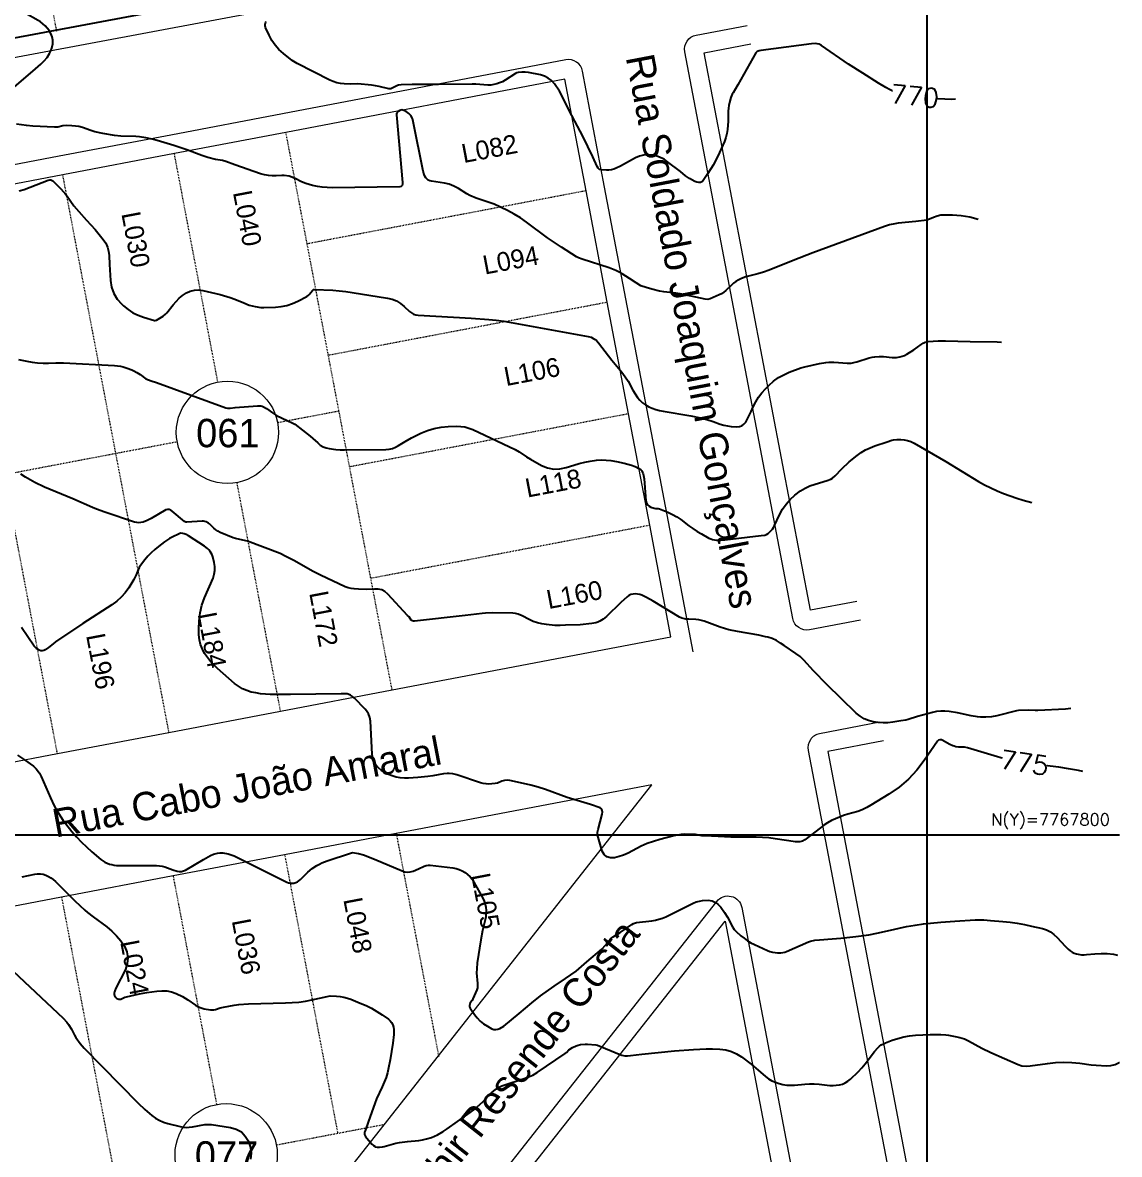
# Model space of a CAD drawing. Header units: centimetres. Extents: x 0 to 1099704, y -139216 to 99734.
# Drawn here: x 987108 to 998657, y 33587 to 45512 of the extents above; entities that cross this region are included whole.
import ezdxf
from ezdxf.enums import TextEntityAlignment as Align

# ---------------------------------------------------------------- set-up
doc = ezdxf.new("R2010")
doc.units = ezdxf.units.CM
doc.header["$LTSCALE"] = 4
doc.linetypes.add('Contínua', pattern=[0])
doc.linetypes.add('TRACEJADO', pattern=[2, 1, -1])
for name, color, linetype in [('CANEVA', 252, 'Continuous'), ('CURVAS-INTERMEDIARIAS', 39, 'Continuous'), ('CURVAS-MESTRA', 34, 'Continuous')]:
    doc.layers.add(name, color=color, linetype=linetype)
for name, color, linetype, lineweight in [('K-ALINHAMENTO', 10, 'Continuous', 9), ('P-MEIOFIO', 171, 'Continuous', 9), ('P-URB', 2, 'Continuous', 9), ('textos', 2, 'Continuous', 9)]:
    doc.layers.add(name, color=color, linetype=linetype, lineweight=lineweight)
doc.styles.add('EC_NOMES', font='GOTHIC.TTF')
doc.styles.add('L50', font='ROMANS.SHX', dxfattribs={"height": 1.25})
doc.styles.add('Padrão', font='simplex.shx')

msp = doc.modelspace()

# ---------------------------------------------------------------- linework, layer by layer
at = {"color": 1}
msp.add_lwpolyline([(986329.103, 51288.157), (991420.059, 52257.174), (992538.156, 46382.994), (985439.154, 45051.754)], dxfattribs=at)
at = {"layer": 'CANEVA'}
msp.add_line((964149.83, 36954.171), (998657.355, 36954.171), dxfattribs=at)
at = {"layer": 'CURVAS-INTERMEDIARIAS'}
for points, elevation in [([(987020.776, 44833.935), (987216.43, 45001.246), (987299.477, 45073.918), (987335.245, 45107.923), (987366.748, 45145.903), (987392.57, 45185.09), (987406.582, 45213.264), (987416.279, 45243.202), (987425.219, 45289.036), (987425.777, 45327.047), (987420.475, 45363.433), (987406.383, 45397.397), (987386.421, 45429.737), (987344.673, 45478.481), (987321.851, 45500.048), (987296.696, 45518.854), (987269.997, 45535.806), (987135.416, 45611.379), (987084.07, 45642.961)], 76838.41), ([(997168.788, 43438.337), (997083.498, 43460.76), (996991.78, 43475.55), (996901.398, 43482.018), (996819.915, 43484.28), (996778.576, 43482.137), (996738.094, 43473.457), (996698.608, 43460.103), (996657.548, 43440.978), (996629.065, 43432.058), (996513.708, 43417.428), (996328.349, 43398.153), (996291.385, 43392.991), (996236.97, 43379.736), (996183.672, 43362.325), (995430.416, 43087.481), (995221.557, 43006.626), (994968.02, 42904.693), (994909.091, 42883.864), (994849.324, 42865.567), (994725.267, 42832.888), (994697.082, 42824.078), (994669.805, 42813.304), (994643.894, 42799.571), (994618.879, 42783.865), (994594.043, 42765.119), (994572.337, 42747.09), (994512.112, 42687.792), (994490.635, 42670.142), (994467.095, 42655.372), (994442.18, 42642.496), (994348.589, 42601.506), (994323.345, 42594.908), (994297.303, 42596.453), (994030.691, 42655.233), (993988.036, 42662.398), (993858.946, 42675.623), (993816.261, 42681.782), (993732.257, 42701.694), (993673.288, 42719.215), (993619.71, 42739.795), (993569.99, 42768.447), (993497.486, 42816.274), (993421.655, 42863.494), (993388.607, 42882.519), (993354.404, 42899.352), (993319.223, 42914.101), (993283.266, 42926.838), (993001.246, 43018.127), (992961.083, 43034.192), (992941.938, 43044.198), (992781.942, 43145.812), (992635.262, 43245.085), (992414.543, 43410.99), (992350.282, 43454.591), (992283.42, 43494.077), (992214.813, 43530.822), (992074.63, 43599.299), (991882.475, 43663.44), (991817.167, 43690.468), (991786.212, 43707.421), (991696.318, 43764.526), (991649.577, 43789.9), (991625.37, 43800.593), (991600.664, 43809.672), (991549.209, 43821.333), (991412.744, 43840.896), (991395.293, 43845.779), (991379.427, 43853.174), (991365.953, 43864.336), (991354.064, 43878.01), (991344.606, 43894.294), (991336.493, 43911.137), (991325.65, 43947.045), (991221.624, 44471.539), (991211.927, 44502.982), (991195.982, 44531.764), (991174.056, 44555.922), (991146.729, 44573.751), (991112.077, 44589.896), (991101.035, 44591.391), (991089.694, 44589.567), (991078.89, 44585.521), (991063.084, 44576.532), (991054.762, 44569.346), (991048.544, 44561.084), (991045.474, 44551.208), (991044.497, 44540.265), (991108.579, 43826.376), (991107.862, 43811.277), (991103.068, 43796.946), (991093.819, 43786.711), (991080.604, 43782.794), (990366.446, 43772.34), (990314.622, 43773.655), (990263.128, 43777.691), (990212.121, 43785.814), (990161.434, 43796.657), (990088.801, 43816.559), (990062.172, 43826.376), (990036.499, 43838.494), (989983.559, 43867.595), (989960.896, 43878.07), (989913.189, 43893.178), (989863.677, 43900.822), (989838.692, 43901.649), (989779.195, 43898.51), (989737.158, 43898.071), (989695.55, 43900.992), (989654.619, 43908.944), (989614.127, 43920.266), (989342.91, 44014.316), (989248.502, 44049.187), (989212.694, 44058.396), (989139.423, 44071.092), (989059.097, 44092.061), (988994.626, 44112.681), (988836.823, 44170.384), (988700.527, 44215.65), (988524.247, 44268.271), (988471.557, 44282.871), (988404.944, 44298.259), (988337.244, 44307.866), (988301.047, 44310.886), (988140.364, 44315.859), (988076.552, 44323.374), (987952.235, 44343.445), (987866.676, 44362.162), (987824.938, 44375.247), (987737.227, 44406.71), (987700.661, 44416.507), (987663.288, 44422.516), (987625.368, 44425.994), (987566.897, 44427.439), (987531.477, 44422.984), (987478.976, 44411.424), (987443.198, 44410.218), (987215.603, 44422.097), (987146.877, 44427.439), (987042.392, 44441.89)], 76838.41), ([(987072.021, 43738.016), (987124.004, 43753.095), (987377.511, 43851.161), (987395.201, 43854.44), (987403.772, 43854.231), (987411.864, 43852.626), (987419.219, 43848.909), (987426.096, 43843.786), (987496.207, 43774.512), (987551.379, 43714.217), (987576.434, 43681.977), (987648.349, 43582.466), (987701.429, 43520.148), (987781.964, 43431.809), (987870.114, 43330.424), (987956.759, 43225.74), (987982.332, 43187.231), (988002.294, 43146.63), (988013.815, 43102.879), (988019.725, 43057.025), (988023.054, 42961.919), (988032.123, 42794.897), (988044.889, 42723.999), (988067.492, 42657.814), (988104.845, 42598.685), (988152.045, 42544.27), (988171.867, 42526.282), (988219.585, 42488.52), (988269.953, 42455.463), (988324.288, 42429.451), (988381.284, 42408.124), (988495.426, 42374.01), (988503.488, 42373.502), (988517.49, 42376.731), (988586.366, 42418.628), (988613.215, 42438.471), (988628.144, 42454.905), (988692.664, 42538.988), (988723.409, 42574.727), (988756.477, 42607.874), (988793.022, 42637.144), (988831.89, 42663.823), (988873.459, 42682.609), (988916.093, 42694.499), (988960.333, 42696.024), (989005.629, 42690.652), (989187.649, 42646.273), (989292.323, 42615.877), (989343.439, 42597.101), (989437.02, 42557.645), (989495.042, 42535.66), (989554.988, 42519.654), (989616.23, 42510.575), (989647.115, 42509.13), (989769.687, 42513.057), (989830.949, 42519.694), (989890.825, 42531.534), (989948.608, 42551.157), (990005.006, 42575.982), (990100.013, 42626.849), (990113.158, 42636.626), (990124.858, 42648.087), (990159.53, 42690.692), (990171.549, 42698.615), (990180.937, 42700.02), (990375.136, 42692.575), (990442.935, 42687.363), (990510.485, 42679.53), (990577.866, 42669.943), (990950.617, 42609.488), (990999.381, 42596.901), (991045.474, 42578.962), (991087.571, 42552.981), (991126.997, 42521.657), (991183.305, 42467.781), (991202.808, 42452.264), (991224.794, 42440.534), (991248.543, 42432.86), (991273.259, 42429.382), (991831.598, 42399.443), (992016.917, 42385.391), (992095.918, 42377), (992174.391, 42364.652), (993062.607, 42205.823), (993094.399, 42196.744), (993123.719, 42181.456), (993137.163, 42171.599), (993149.87, 42160.935), (993172.264, 42136.379), (993312.626, 41954.648), (993418.495, 41827.142), (993452.799, 41780.889), (993483.883, 41732.524), (993533.225, 41637.697), (993582.816, 41563.32), (993607.861, 41533.252), (993635.497, 41506.294), (993667.019, 41484.03), (993701.143, 41464.875), (993737.798, 41449.717), (993775.071, 41436.552), (993813.261, 41426.376), (993852.069, 41418.204), (994144.902, 41368.015), (994246.297, 41347.086), (994313.07, 41329.845), (994378.756, 41308.846), (994453.98, 41282.426), (994492.11, 41270.935), (994530.689, 41261.777), (994569.935, 41256.126), (994627.27, 41252.129), (994655.893, 41255.797), (994681.795, 41264.597), (994703.6, 41281.121), (994722.675, 41302.777), (994753.54, 41356.933), (994780.18, 41413.281), (994801.646, 41463.58), (994827.469, 41515.533), (994856.958, 41565.014), (994891.939, 41610.778), (994930.588, 41654.051), (994967.95, 41691.314), (995016.146, 41733.62), (995067.252, 41771.421), (995122.723, 41802.466), (995181.095, 41829.005), (995302.591, 41874.411), (995346.282, 41885.623), (995500.109, 41920.195), (995565.456, 41930.889), (995598.454, 41933.181), (995651.115, 41933.699), (995698.045, 41931.606), (995791.327, 41921.989), (995832.866, 41925.248), (995873.976, 41932.583), (995894.177, 41937.795), (996023.138, 41978.536), (996052.767, 41985.413), (996082.845, 41989.948), (996128.3, 41993.794), (996174.293, 41993.824), (996265.632, 41983.679), (996311.536, 41984.885), (996345.999, 41989.838), (996371.761, 41996.256), (996396.467, 42005.963), (996420.475, 42017.872), (996492.281, 42063.696), (996569.797, 42120.513), (996589.59, 42133.25), (996610.877, 42143.285), (996644.861, 42152.205), (996748.937, 42159.052), (996826.334, 42160.337), (997085.83, 42152.943), (997371.408, 42149.803), (997416.929, 42146.575)], 76938.071), ([(987064.318, 41963.298), (987151.122, 41944.203), (987208.317, 41934.008), (987265.762, 41926.902), (987323.585, 41924.411), (987381.677, 41924.999), (987457.12, 41928.128), (987539.33, 41927.779), (988074.688, 41900.691), (988137.036, 41893.177), (988167.532, 41885.942), (988210.137, 41872.717), (988256.599, 41854.329), (988279.082, 41843.476), (988311.123, 41826.175), (988343.901, 41805.775), (988405.94, 41760.14), (988432.729, 41747.194), (988460.953, 41737.108), (988518.208, 41721.591), (989247.067, 41452.707), (989265.912, 41449.099), (989294.924, 41448.899), (989344.535, 41455.965), (989582.315, 41474.931), (989614.845, 41473.306), (989630.511, 41469.19), (989645.879, 41463.41), (989675.119, 41447.594), (989738.005, 41401.441), (989781.976, 41373.925), (989893.875, 41319.022), (989952.047, 41293.09), (989973.942, 41280.463), (990135.562, 41154.611), (990162.849, 41131.6), (990215.3, 41083.135), (990242.428, 41061.359), (990271.479, 41043.53), (990303.42, 41031.6), (990337.275, 41023.607), (990405.533, 41015.455), (990452.024, 41011.608), (990498.636, 41009.814), (990931.422, 41014.299), (990967.121, 41017.418), (991001.952, 41025.81), (991035.368, 41038.955), (991066.851, 41056.236), (991134.9, 41098.662), (991202.529, 41136.423), (991302.449, 41185.775), (991371.165, 41213.919), (991441.376, 41236.004), (991513.83, 41248.99), (991587.768, 41255.916), (991679.097, 41258.587), (991722.589, 41256.823), (991765.294, 41251.143), (991806.792, 41239.612), (991847.494, 41224.175), (992295.638, 41012.615), (992337.206, 40990.171), (992414.583, 40935.746), (992454.995, 40911.061), (992572.565, 40845.095), (992635.949, 40819.871), (992700.27, 40805.938), (992766.017, 40808.968), (992832.71, 40823.299), (992912.189, 40850.178), (992969.045, 40866.821), (993026.669, 40880.544), (993084.811, 40892.324), (993151.694, 40901.593), (993201.972, 40904.652), (993252.311, 40902.809), (993302.7, 40897.696), (993362.994, 40887.84), (993442.723, 40870.847), (993519.292, 40850.427), (993559.575, 40835.886), (993603.137, 40811.489), (993616.561, 40800.417), (993627.942, 40787.88), (993636.264, 40773.13), (993642.563, 40756.915), (993652.728, 40703.936), (993672.341, 40471.846), (993678.5, 40449.98), (993688.666, 40431.384), (993704.85, 40417.69), (993725.042, 40407.276), (993759.694, 40397.15), (993773.726, 40394.11), (993802.239, 40391.719), (993815.922, 40387.662), (993903.604, 40352.243), (993951.291, 40330.258), (993997.265, 40305.422), (994040.657, 40276.301), (994123.565, 40211.472), (994165.981, 40180.318), (994210.16, 40151.706), (994255.506, 40124.797), (994333.899, 40081.355), (994353.522, 40072.316), (994373.683, 40065.3), (994394.662, 40061.323), (994416.169, 40059.38), (994438.094, 40059.45), (994503.661, 40063.635), (994886.508, 40107.117), (994924.419, 40112.27), (994942.078, 40117.821), (994957.366, 40128.265), (994989.676, 40159.848), (995003.131, 40176.172), (995014.621, 40193.932), (995024.787, 40212.658), (995077.976, 40325.773), (995110.146, 40383.656), (995146.941, 40437.931), (995190.672, 40486.775), (995239.047, 40532.001), (995300.369, 40577.576), (995348.385, 40606.557), (995399.551, 40629.509), (995452.83, 40648.455), (995581.342, 40687.083), (995618.167, 40701.673), (995635.179, 40711.161), (995665.286, 40736.146), (995734.57, 40808.629), (995811.907, 40883.405), (995894.875, 40951.872), (995939.004, 40982.218), (995984.739, 41009.565), (996032.875, 41032.407), (996082.626, 41052.24), (996210.989, 41096.21), (996262.025, 41111.986), (996279.306, 41115.554), (996314.566, 41118.395), (996354.41, 41118.524), (996391.404, 41115.704), (996427.412, 41109.166), (996461.964, 41097.077), (996495.52, 41081.271), (996829.752, 40887.511), (997174.897, 40676.18), (997238.73, 40640.87), (997304.127, 40608.57), (997370.571, 40578.254), (997438.29, 40550.867), (997506.667, 40525.354), (997576.031, 40502.651), (997646.053, 40481.822), (997736.222, 40456.994)], 77037.731), ([(998146.877, 38283.96), (998088.706, 38279.619), (997797.996, 38264.77), (997769.652, 38264.251), (997698.823, 38267.431), (997596.811, 38265.826), (997574.686, 38261.391), (997367.711, 38208.601), (997309.977, 38198.097), (997251.576, 38193.921), (997193.942, 38194.658), (997161.921, 38197.05), (997098.537, 38207.774), (996951.627, 38239.615), (996863.577, 38254.245), (996819.567, 38257.873), (996775.766, 38257.913), (996732.294, 38252.561), (996689.041, 38243.612), (996532.534, 38200.767), (996432.704, 38170.182), (996407.549, 38163.494), (996356.403, 38153.568), (996272.549, 38140.961), (996220.825, 38135.799), (996169.141, 38134.055), (996117.547, 38137.433), (996066.012, 38144.24), (996016.66, 38157.883), (995969.989, 38176.749), (995927.314, 38203.478), (995887.31, 38235.429), (995726.657, 38388.957), (995579.708, 38533.734), (995437.263, 38682.946), (995334.612, 38793.809), (995294.977, 38831.939), (995251.206, 38865.225), (995128.723, 38948.462), (995087.902, 38975.101), (995045.935, 38999.947), (995002.283, 39020.945), (994956.29, 39036.144), (994932.641, 39041.984), (994861.074, 39056.654), (994637.166, 39094.993), (994544.861, 39114.846), (994454.558, 39142.432), (994285.803, 39204.421), (994257.08, 39213.599), (994227.95, 39220.516), (994198.221, 39224.034), (994121.96, 39224.961), (994092.72, 39227.103), (994078.17, 39229.087), (994050.095, 39236.472), (994023.914, 39249.029), (993748.133, 39415.113), (993678.6, 39454.609), (993650.675, 39469.299), (993628.72, 39478.797), (993606.236, 39486.261), (993582.965, 39490.676), (993559.166, 39493.058), (993535.906, 39491.144), (993513.791, 39486.012), (993493.38, 39476.066), (993474.106, 39462.911), (993406.267, 39402.616), (993256.238, 39255.507), (993223.061, 39227.462), (993185.847, 39205.019), (993165.895, 39196.328), (993145.515, 39189.083), (993103.029, 39180.392), (992978.902, 39168.054), (992823.68, 39163.181), (992768.568, 39160.082), (992713.495, 39161.387), (992623.402, 39168.991), (992575.784, 39175.958), (992529.263, 39186.631), (992484.365, 39202.856), (992440.565, 39222.788), (992367.583, 39261.257), (992327.23, 39279.336), (992299.286, 39287.587), (992270.304, 39290.557), (992054.858, 39292.64), (991983.192, 39290.498), (991947.513, 39287.159), (991769.38, 39264.297), (991235.906, 39205.477), (991224.285, 39205.457), (991212.964, 39208.028), (991203.028, 39213.5), (991198.991, 39217.426), (991176.877, 39249.328), (991162.406, 39266.469), (990954.344, 39491.374), (990923.26, 39516.319), (990889.674, 39534.427), (990852.332, 39542.251), (990812.487, 39543.227), (990728.204, 39537.487), (990643.802, 39541.084), (990597.858, 39545.609), (990566.116, 39550.502), (990535.022, 39557.648), (990504.894, 39568.152), (990245.388, 39688.283), (990162.141, 39733.011), (989970.304, 39840.027), (989880.121, 39887.804), (989818.591, 39917.254), (989477.642, 40046.464), (989426.745, 40059.789), (989349.249, 40075.176), (989324.254, 40083.299), (989188.646, 40140.773), (989164.906, 40152.931), (989142.513, 40166.934), (989122.112, 40183.727), (989075.85, 40231.085), (989065.016, 40239.586), (989040.281, 40252.054), (989013.193, 40258.562), (988999.34, 40259.459), (988838.079, 40246.692), (988825.312, 40248.098), (988814.041, 40254.237), (988682.17, 40363.794), (988666.972, 40374.208), (988650.129, 40381.673), (988632.848, 40383.616), (988616.314, 40378.254), (988461.282, 40288.251), (988419.713, 40266.764), (988376.231, 40249.453), (988354.007, 40244.241), (988331.763, 40241.948), (988309.498, 40244.041), (988287.224, 40249.054), (987972.466, 40353.718), (987886.847, 40384.722), (987844.751, 40402.023), (987636.071, 40493.492), (987336.85, 40618.746), (987234.717, 40666.304), (987136.92, 40722.243), (987087.927, 40754.374)], 77137.392), ([(987055.149, 37793.335), (987129.296, 37743.793), (987221.413, 37676.433), (987249.836, 37649.763), (987274.931, 37619.476), (987285.724, 37603.6), (987303.723, 37569.616), (987400.593, 37342.39), (987439.201, 37260.08), (987460.997, 37220.216), (987484.039, 37180.989), (987534.517, 37105.317), (987561.774, 37068.921), (987627.122, 36988.365), (987676.075, 36932.176), (987726.892, 36877.811), (987780.479, 36826.177), (987835.921, 36776.367), (987931.236, 36695.153), (987951.976, 36679.626), (987973.742, 36665.973), (987997.042, 36655.159), (988021.359, 36646.22), (988046.643, 36639.901), (988072.147, 36635.098), (988097.969, 36632.556), (988518.666, 36630.115), (988548.226, 36628.251), (988577.347, 36624.175), (988605.81, 36616.79), (988689.624, 36585.776), (988735.319, 36571.235), (988757.982, 36567.697), (988780.176, 36567.787), (988801.673, 36573.308), (988822.701, 36582.457), (989013.103, 36695.472), (989087.928, 36737.649), (989119.571, 36750.126), (989160.661, 36760.371), (989187.569, 36764.128), (989214.627, 36763.869), (989272.729, 36753.983), (989294.445, 36748.123), (989315.534, 36740.29), (989336.193, 36731.151), (989888.563, 36455.639), (989906.96, 36448.732), (989925.676, 36444.407), (989944.891, 36443.958), (989964.414, 36446.091), (989983.36, 36451.931), (990001.249, 36459.735), (990017.534, 36470.478), (990032.752, 36483.185), (990111.205, 36561.159), (990156.192, 36600.007), (990206.151, 36632.198), (990232.711, 36645.881), (990259.699, 36658.588), (990315.39, 36680.085), (990559.967, 36762.195), (990581.254, 36766.62), (990602.931, 36765.573), (990645.087, 36757.351), (990696.602, 36742.004), (990814.859, 36696.14), (991102.998, 36573.886), (991132.099, 36565.335), (991161.31, 36561.259), (991190.68, 36563.9), (991220.159, 36571.016), (991278.331, 36594.805), (991336.703, 36625.61), (991356.784, 36632.237), (991377.783, 36634.689), (991399.409, 36634.37), (991638.037, 36606.206), (991672.27, 36599.618), (991705.348, 36589.941), (991736.691, 36575.61), (991766.888, 36558.18), (991794.305, 36536.603), (991819.34, 36512.844), (991840.806, 36485.826), (991859.891, 36456.615), (991955.376, 36285.199), (991969.448, 36254.852), (991980.391, 36223.648), (991986.65, 36191.189), (991989.789, 36157.882), (991986.201, 36090.552), (991980.521, 36057.384), (991952.028, 35946.053), (991931.518, 35848.964), (991895.61, 35606.938), (991889.899, 35542.238), (991889.252, 35498.985), (991898.111, 35388.751), (991899.118, 35365.779), (991897.284, 35343.236), (991890.707, 35321.599), (991850.304, 35226.573), (991840.777, 35209.092), (991822.19, 35182.483), (991816.988, 35171.441), (991814.227, 35156.571), (991815.393, 35141.881), (991821.343, 35128.397), (991865.512, 35061.425), (991894.294, 35024.212), (991926.196, 34990.417), (991962.771, 34961.744), (992002.466, 34936.49), (992049.506, 34911.316), (992070.664, 34904.091), (992091.722, 34901.31), (992112.601, 34905.167), (992133.36, 34913.469), (992173.713, 34939.719), (992336.24, 35072.198), (992470.353, 35184.387), (992561.842, 35256.531), (992704.994, 35361.045), (992823.541, 35439.628), (992938.3, 35519.127), (993047.797, 35615.359), (993206.876, 35750.629), (993247.497, 35792.805), (993298.912, 35857.166), (993311.35, 35869.384), (993325.422, 35879.769), (993400.517, 35926.191), (993521.814, 36011.032), (993540.51, 36020.201), (993570.797, 36028.862), (993734.38, 36049.352), (993772.012, 36055.72), (993808.966, 36064.43), (993844.904, 36076.679), (993880.164, 36091.269), (994170.276, 36233.674), (994202.088, 36246.8), (994234.627, 36256.875), (994268.232, 36262.357), (994326.076, 36264.788), (994348.529, 36262.656), (994370.136, 36257.902), (994390.476, 36249.181), (994409.97, 36237.84), (994427.899, 36223.499), (994444.712, 36208.052), (994459.83, 36190.94), (994498.269, 36136.306), (994529.473, 36085.03), (994584.805, 35983.616), (994601.966, 35957.584), (994623.015, 35934.812), (994672.496, 35891.011), (994706.102, 35863.833), (994741.093, 35838.789), (994778.166, 35816.943), (994816.626, 35797.23), (994952.264, 35735.191), (994977.976, 35725.235), (995004.187, 35717.392), (995031.145, 35712.708), (995058.602, 35710.137), (995092.785, 35710.426), (995113.345, 35713.017), (995133.357, 35718.379), (995153.01, 35725.594), (995382.479, 35827.926), (995404.753, 35835.221), (995450.836, 35844.25), (995497.956, 35848.994), (995634.252, 35857.266), (995724.923, 35864.97), (995881.779, 35883.506), (996018.394, 35901.655), (996102.727, 35917.002), (996213.998, 35943.731), (996417.286, 35987.283), (996506.114, 36003.867), (996595.669, 36015.856), (996775.706, 36033.336), (996923.144, 36044.508), (997138.71, 36057.215), (997185.142, 36058.66), (997231.584, 36057.614), (997301.177, 36053.019), (997430.836, 36041.11), (997506.996, 36032.479), (997582.838, 36021.835), (997658.182, 36008.172), (997733.206, 35992.495), (997846.471, 35966.444), (997890.461, 35951.774), (997931.511, 35932.191), (997968.136, 35905.222), (998001.822, 35873.341), (998043.729, 35825.893), (998087.58, 35779.67), (998117.877, 35749.742), (998137.968, 35733.148), (998159.365, 35718.897), (998182.736, 35708.173), (998207.412, 35699.792), (998259.196, 35691.341), (998285.356, 35690.713), (998311.657, 35691.889), (998397.814, 35700.24), (998464.148, 35704.207), (998530.582, 35703.29), (998596.477, 35696.224), (998637.64, 35687.026)], 77336.713), ([(987104.481, 36509.864), (987236.372, 36540.051), (987266.021, 36543.868), (987295.331, 36543.968), (987324.113, 36538.477), (987352.556, 36529.258), (987379.754, 36515.585), (987405.685, 36500.057), (987429.754, 36481.76), (987452.566, 36461.598), (987656.631, 36260.224), (987764.006, 36159.198), (987791.901, 36135.17), (987849.833, 36089.704), (987994.023, 35983.057), (988047.311, 35938.679), (988096.723, 35890.722), (988140.324, 35837.423), (988180.029, 35780.567), (988204.855, 35720.452), (988216.934, 35659.818), (988209.898, 35598.397), (988190.125, 35536.438), (988088.87, 35336.778), (988078.884, 35312.032), (988075.645, 35299.126), (988073.283, 35285.951), (988073.562, 35273.284), (988076.023, 35261.414), (988081.764, 35250.721), (988089.677, 35240.834), (988100.091, 35231.157), (988109.499, 35225.138), (988119.346, 35221.48), (988129.85, 35221.361), (988140.783, 35223.603), (988182.84, 35242.11), (988203.151, 35248.727), (988338.859, 35279.343), (988416.564, 35294.432), (988522.294, 35307.627), (988573.898, 35310.577), (988599.72, 35310.188), (988625.553, 35308.883), (988675.951, 35300.132), (988723.808, 35282.084), (988790.591, 35249.415), (988848.892, 35216.547), (988930.046, 35158.126), (988958.529, 35142.15), (988989.105, 35130.679), (989021.076, 35122.228), (989087.251, 35110.079), (989104.622, 35108.535), (989121.743, 35109.083), (989138.476, 35112.75), (989188.137, 35131.277), (989222.65, 35139.818), (989336.014, 35159.312), (989385.774, 35165.63), (989485.933, 35172.098), (989877.62, 35182.224), (989947.422, 35186.071), (990016.886, 35192.618), (990085.841, 35203.222), (990154.467, 35216.507), (990313.406, 35252.375), (990347.022, 35256.611), (990413.645, 35254.169), (990452.254, 35250.511), (990490.304, 35244.312), (990527.537, 35234.287), (990564.222, 35221.719), (990663.634, 35181.905), (990723.879, 35155.355), (990782.689, 35126.155), (990839.366, 35093.008), (990894.618, 35057.209), (990959.248, 35012.123), (990978.273, 34995.071), (990993.969, 34975.906), (991004.703, 34953.572), (991012.118, 34929.126), (991015.426, 34902.855), (991017.091, 34876.554), (991016.283, 34850.224), (991004.713, 34759.383), (990976.688, 34584.05), (990960.792, 34498.103), (990948.953, 34446.628), (990934.542, 34395.981), (990916.304, 34346.589), (990895.495, 34298.044), (990835.798, 34171.555), (990816.334, 34124.844), (990751.445, 33938.568), (990713.743, 33836.615), (990709.309, 33820.619), (990707.714, 33804.086), (990708.501, 33796.003), (990710.345, 33788.279), (990718.218, 33774.317), (990783.815, 33694.519), (990801.116, 33679.221), (990819.324, 33668.537), (990820.071, 33668.099), (990841.508, 33663.255), (990864.59, 33662.587), (990899.242, 33668.497), (990913.434, 33670.919), (991036.634, 33703.777), (991078.053, 33712.747), (991162.167, 33723.719), (991279.178, 33734.303), (991320.139, 33740.941), (991360.522, 33750.468), (991413.541, 33766.165), (991477.732, 33792.256), (991537.539, 33827.227), (991579.994, 33856.368), (991796.966, 34009.247), (991861.038, 34057.662), (991891.653, 34083.624), (991957.639, 34144.198), (991979.524, 34166.143), (992020.385, 34212.705), (992042.908, 34233.932), (992070.285, 34257.512), (992096.745, 34277.624), (992124.511, 34295.403), (992154.219, 34309.694), (992185.224, 34321.654), (992377.818, 34383.354), (992429.393, 34401.721), (992479.273, 34423.567), (992526.243, 34451.133), (992821.019, 34648.461), (992835.779, 34660.012), (992861.581, 34687.179), (992897.668, 34712.463), (992936.417, 34732.216), (992957.116, 34738.614), (992983.277, 34744.006), (993031.911, 34748.321), (993056.298, 34748.072), (993142.953, 34740.617), (993161.809, 34737.139), (993390.889, 34642.581), (993419.512, 34633.392), (993448.533, 34627.313), (993478.152, 34625.888), (993508.16, 34627.572), (993629.716, 34642.332), (993973.237, 34678.25), (994173.206, 34693.567), (994306.741, 34698.072), (994373.534, 34697.673), (994451.748, 34695.501), (994512.83, 34687.418), (994571.49, 34672.489), (994626.533, 34647.295), (994679.154, 34615.244), (994779.542, 34538.944), (994877.807, 34451.88), (994930.737, 34408.368), (994963.914, 34384.49), (994998.596, 34363.471), (995035.55, 34346.758), (995073.999, 34332.905), (995113.864, 34323.627), (995154.017, 34317.398), (995194.619, 34315.734), (995235.519, 34317.109), (995345.953, 34327.125), (995395.535, 34329.826), (995445.056, 34330.175), (995494.468, 34326.975), (995608.729, 34313.471), (995642.285, 34312.445), (995675.771, 34314.797), (995709.217, 34319.411), (995741.268, 34328.421), (995771.634, 34340.739), (995799.45, 34358.05), (995825.581, 34378.679), (995908.349, 34458.697), (995945.423, 34498.671), (995980.085, 34540.758), (996078.32, 34672.101), (996112.225, 34709.563), (996130.851, 34726.256), (996150.664, 34741.136), (996172.25, 34753.284), (996195.023, 34763.619), (996266.22, 34790.418), (996326.127, 34809.862), (996386.82, 34825.528), (996448.699, 34835.534), (996511.366, 34841.773), (996664.594, 34849.915), (996720.374, 34851.709), (996776.174, 34851.171), (996831.735, 34847.244), (996859.321, 34843.497), (996930.06, 34830.501), (996978.167, 34818.562), (997025.057, 34803.423), (997070.124, 34783.501), (997208.881, 34707.37), (997302.732, 34661.995), (997590.791, 34532.865), (997631.931, 34519.869), (997674.965, 34516.63), (997718.845, 34519.58), (997899.54, 34545.302), (997984.86, 34554.262), (998070.189, 34558.278), (998155.558, 34554.91), (998240.948, 34546.618), (998360.361, 34530.732), (998411.995, 34525.709), (998521.473, 34520.686), (998568.941, 34524.762), (998614.466, 34534.768), (998657.061, 34553.674), (998657.355, 34553.854)], 77436.374), ([(986363.753, 36121.257), (987534.467, 35023.365), (987573.873, 34980.55), (987590.905, 34957.021), (987621.78, 34906.144), (987654.478, 34843.487), (987668.79, 34819.2), (987715.132, 34755.098), (987755.086, 34707.65), (988324.976, 34128.581), (988394.649, 34061.519), (988467.73, 33998.215), (988506.597, 33970.429), (988547.369, 33946.421), (988590.97, 33928.064), (988636.465, 33913.463), (988767.828, 33880.884), (988799.54, 33875.144), (988831.342, 33872.114), (988863.273, 33873.141), (988895.284, 33876.878), (989028.311, 33901.325), (989051.333, 33903.188), (989074.424, 33902.67), (989097.566, 33900.577), (989296.927, 33872.084), (989357.909, 33852.989), (989411.208, 33823.908), (989452.966, 33779.838), (989487.04, 33725.772), (989503.603, 33669.265), (989506.165, 33660.524), (989513.809, 33598.854), (989506.543, 33537.144)], 77536.035)]:
    msp.add_lwpolyline(points, dxfattribs=dict(at, elevation=elevation))
at = {"layer": 'CURVAS-MESTRA'}
for points, elevation in [([(996933.415, 44705.156), (996893.864, 44703.21), (996820.643, 44704.685), (996747.372, 44709.529), (996450.842, 44739.487), (996406.343, 44746.224), (996362.622, 44755.801), (996320.047, 44769.634), (996278.25, 44786.308), (996237.488, 44805.981), (996197.315, 44826.75), (996119.35, 44872.634), (995954.452, 44977.447), (995804.482, 45075.473), (995521.625, 45272.313), (995497.228, 45283.056), (995474.436, 45288.817), (995457.593, 45291.059), (995415.038, 45287.521), (994882.74, 45218.815), (994865.589, 45214.998), (994843.663, 45207.743), (994838.013, 45204.235), (994829.083, 45194.059), (994640.625, 44856.399), (994590.535, 44773.651), (994581.406, 44756.718), (994566.497, 44721.199), (994550.093, 44669.246), (994543.635, 44639.218), (994540.416, 44608.672), (994539.359, 44577.777), (994538.453, 44471.818), (994530.868, 44385.343), (994523.563, 44342.768), (994513.587, 44300.96), (994499.635, 44260.318), (994483.021, 44220.434), (994427.859, 44104.22), (994379.125, 44011.147), (994323.245, 43922.169), (994266, 43838.484), (994253.901, 43828.977), (994246.706, 43826.974), (994228.089, 43827.412), (994206.273, 43830.561), (994185.833, 43838.803), (994130.093, 43869.479), (994087.737, 43897.663), (994035.465, 43941.364), (993900.644, 44046.377), (993862.534, 44071.481), (993822.59, 44092.3), (993779.915, 44106.691), (993735.406, 44116.797), (993690.28, 44118.91), (993646.15, 44115.392), (993603.525, 44103.432), (993561.907, 44085.852), (993404.254, 44000.732), (993357.025, 43976.843), (993332.877, 43967.176), (993308.191, 43960.09), (993282.718, 43956.871), (993256.706, 43956.233), (993201.056, 43959.193), (993182.329, 43964.675), (993174.725, 43970.535), (993168.018, 43977.95), (993157.045, 43996.038), (993111.869, 44095.928), (993005.641, 44314.643), (992950.698, 44422.446), (992864.322, 44585.481), (992804.595, 44709.429), (992760.755, 44791.131), (992708.532, 44867.75), (992677.498, 44900.299), (992643.105, 44927.477), (992603.659, 44946.612), (992560.845, 44960.375), (992436.628, 44985.639), (992400.461, 44990.243), (992364.015, 44989.476), (992327.599, 44985.121), (992312.172, 44981.055), (992297.432, 44975.085), (992189.121, 44903.887), (992160.897, 44888.759), (992131.377, 44876.361), (992100.981, 44865.777), (992069.757, 44858.581), (992038.304, 44853.957), (992006.532, 44853.18), (991881.289, 44863.206), (991841.753, 44864.302), (991487.001, 44859.01), (991211.419, 44859.967), (991093.471, 44857.246), (991067.599, 44853.389), (991055.281, 44849.174), (990993.182, 44816.285), (990983.963, 44813.674), (990974.396, 44813.365), (990964.589, 44814.591), (990863.324, 44839.188), (990822.543, 44847.021), (990781.433, 44852.791), (990636.138, 44865.259), (990561.163, 44862.149), (990493.722, 44865.697), (990454.386, 44870.421), (990415.887, 44878.264), (990378.654, 44890.802), (990342.258, 44906.459), (990000.382, 45080.665), (989947.99, 45114.042), (989853.432, 45186.944), (989807.578, 45228.592), (989766.389, 45273.888), (989732.175, 45324.665), (989702.606, 45379.099), (989665.831, 45460.492), (989661.456, 45476.817), (989660.419, 45492.822), (989664.386, 45508.369), (989671.691, 45523.598)], 76738.749), ([(998271.947, 37622.134), (998226.537, 37631.645), (998122.82, 37651.019), (998018.346, 37665.829), (997719.702, 37702.982), (997623.33, 37717.762), (997527.676, 37735.84), (997433.088, 37758.832), (997339.198, 37785.123), (997056.739, 37872.166), (997027.22, 37878.216), (996966.815, 37878.255), (996936.897, 37882.84), (996918.002, 37887.992), (996902.275, 37893.324), (996872.098, 37907.307), (996790.067, 37951.596), (996782.941, 37953.998), (996766.766, 37955.831), (996752.056, 37952.104), (996740.795, 37941.939), (996602.954, 37737.385), (996523.405, 37634.436), (996436.212, 37539.479), (996337.528, 37456.531), (996231.19, 37381.576), (996041.486, 37265.492), (995996.469, 37240.716), (995950.256, 37218.82), (995902.23, 37201.25), (995798.313, 37171.721), (995753.974, 37157.828), (995710.413, 37141.673), (995667.359, 37124.013), (995625.611, 37103.692), (995585.079, 37081.348), (995546.371, 37055.995), (995508.869, 37028.618), (995346.531, 36903.065), (995320.949, 36888.714), (995292.476, 36881.628), (995262.547, 36880.253), (995247.618, 36881.11), (995031.135, 36912.703), (994965.14, 36920.755), (994898.995, 36926.506), (994832.641, 36928.788), (994632.991, 36927.761), (994566.437, 36929.286), (994294.812, 36942.003), (994260.907, 36945.042), (994193.796, 36956.374), (994159.871, 36959.015), (994079.286, 36960.091), (994041.435, 36957.53), (994003.942, 36951.68), (993966.689, 36943.647), (993817.497, 36904.54), (993751.203, 36884.509), (993686.164, 36861.308), (993623.029, 36833.353), (993483.534, 36761.747), (993436.923, 36741.286), (993388.866, 36724.453), (993339.863, 36710.053), (993297.348, 36710.212), (993260.683, 36720.726), (993232.817, 36746.768), (993210.822, 36783.154), (993167.081, 36928.379), (993162.158, 36954.929), (993163.115, 36981.917), (993167.898, 37008.955), (993211.61, 37172.528), (993214.43, 37191.872), (993212.517, 37211.336), (993209.108, 37220.016), (993204.344, 37227.521), (993189.445, 37237.846), (993086.605, 37274.83), (992840.573, 37348.748), (992613.635, 37430.161), (992537.295, 37454.857), (992459.949, 37476.224), (992381.934, 37495.369), (992238.841, 37527.221), (992210.548, 37530.2), (992182.304, 37526.692), (992154.668, 37518.361), (992108.067, 37498.219), (992083.271, 37493.296), (992047.862, 37489.798), (992017.615, 37488.761), (991987.676, 37490.266), (991958.167, 37495.588), (991928.946, 37503.451), (991679.236, 37587.565), (991639.91, 37596.704), (991599.847, 37601.557), (991579.795, 37601.946), (991539.841, 37597.641), (991425.939, 37577.131), (991374.454, 37569.596), (991270.857, 37559.321), (991171.874, 37552.395), (991128.332, 37551.936), (991085.209, 37554.856), (991042.733, 37562.839), (990998.115, 37575.058), (990959.078, 37590.954), (990921.815, 37609.859), (990887.223, 37633.299), (990854.415, 37659.759), (990827.795, 37690.814), (990806.827, 37724.519), (990794.319, 37762.201), (990787.452, 37802.533), (990770.6, 38152.442), (990764.281, 38191.629), (990749.452, 38228.433), (990727.945, 38262.318), (990715.368, 38277.915), (990601.366, 38394.887), (990581.952, 38412.038), (990560.356, 38426.33), (990536.796, 38436.086), (990524.348, 38438.558), (990460.924, 38440.9), (989928.726, 38431.243), (989715.133, 38433.306), (989664.565, 38435.847), (989614.286, 38440.581), (989564.416, 38448.624), (989514.835, 38458.869), (989467.207, 38474.127), (989421.782, 38493.64), (989379.665, 38519.532), (989339.761, 38549.69), (989161.548, 38706.077), (989123.418, 38742.533), (989087.54, 38780.932), (989055.05, 38822.232), (989024.823, 38865.465), (989000.536, 38911.478), (988981.541, 38959.116), (988970.488, 39009.205), (988964.738, 39060.909), (988962.884, 39124.961), (988965.924, 39208.955), (988976.009, 39291.624), (988996.669, 39372.309), (989024.385, 39451.659), (989112.674, 39659.86), (989125.152, 39699.714), (989132.397, 39739.987), (989131.789, 39780.908), (989125.949, 39822.257), (989109.585, 39884.794), (989102.18, 39904.059), (989092.682, 39922.386), (989081.799, 39940.086), (989068.963, 39956.401), (989054.991, 39971.529), (989022.541, 39997.092), (988853.158, 40105.234), (988828.581, 40118.439), (988810.194, 40125.614), (988794.378, 40129.75), (988770.34, 40131.086), (988755.072, 40126.472), (988682.887, 40091.59), (988654.913, 40075.884), (988601.763, 40039.846), (988539.794, 39992.856), (988500.468, 39960.656), (988462.896, 39926.662), (988427.955, 39889.967), (988394.768, 39851.478), (988349.672, 39792.788), (988335.171, 39769.477), (988323.112, 39744.821), (988302.642, 39693.426), (988278.723, 39643.586), (988225.694, 39556.901), (988188.281, 39505.027), (988146.892, 39457.08), (988099.533, 39415.024), (988048.188, 39376.893), (987743.316, 39179.326), (987455.715, 38985.994), (987429.684, 38967.268), (987379.764, 38927.035), (987346.009, 38903.774), (987330.711, 38896.917), (987315.154, 38893.27), (987299.218, 38894.426), (987283.023, 38898.801), (987253.424, 38917.328), (987230.053, 38943.29), (987097.146, 39138.983)], 77237.053)]:
    msp.add_lwpolyline(points, dxfattribs=dict(at, elevation=elevation))
at = {"layer": 'K-ALINHAMENTO'}
for points in [[(995893.836, 39412.968), (995404.321, 39319.794), (994286.225, 45193.973), (994775.74, 45287.148)], [(985711.925, 37474.934), (987474.179, 37810.363), (988649.015, 38033.983), (989823.851, 38257.602), (990998.687, 38481.221), (993935.777, 39040.27), (993712.157, 40215.106), (993488.538, 41389.941), (993264.919, 42564.777), (993041.299, 43739.613), (992817.68, 44914.449), (989880.59, 44355.401), (988705.754, 44131.782), (987530.918, 43908.162), (985786.606, 43576.045)], [(996173.361, 37944.424), (995585.943, 37832.614), (996697.29, 32011.358), (997281.5, 32122.557)], [(989036.72, 31513.53), (990915.79, 33900.193), (993734.395, 37480.189), (991042.063, 36967.728), (989867.227, 36744.108), (988692.391, 36520.489), (987517.555, 36296.87), (986049.01, 36017.345)]]:
    msp.add_lwpolyline(points, dxfattribs=at)
msp.add_lwpolyline([(990385.414, 30809.95), (994506.128, 36043.794), (995323.44, 31749.858)], close=True, dxfattribs=at)
at = {"layer": 'P-MEIOFIO'}
for points in [[(972998.843, 49007.971), (971138.686, 48653.907), (969963.85, 48430.288), (967565.226, 47973.732, 0.414213562), (967446.324, 47798.925), (967679.261, 46575.138), (967902.881, 45400.302), (968126.5, 44225.466), (968350.119, 43050.63), (968583.056, 41826.842, 0.414213562), (968757.863, 41707.94), (971156.486, 42164.496), (972331.322, 42388.116), (973325.038, 42577.26), (985475.892, 44855.848), (992624.003, 46196.297, 0.415010138), (992743.304, 46371.179), (991606.547, 52343.395, 0.414213562), (991431.741, 52462.297), (986400.089, 51504.568)], [(995931.106, 39217.162), (995392.64, 39114.67, -0.414213562), (995217.833, 39233.572), (994081.101, 45205.655, -0.414213562), (994200.003, 45380.462), (994738.47, 45482.954)], [(994168.852, 38881.733), (993907.963, 40252.375), (993684.344, 41427.211), (993460.725, 42602.047), (993237.105, 43776.883), (993004.168, 45000.671, 0.414213562), (992829.361, 45119.573), (989843.32, 44551.207), (988668.484, 44327.588), (987493.643, 44103.967), (985749.325, 43771.849), (976276.201, 42023.038), (973339.111, 41463.989), (971361.471, 41087.563), (968962.847, 40631.007, 0.414213562), (968843.945, 40456.2), (969076.882, 39232.413), (969300.501, 38057.577), (969524.121, 36882.741), (969747.74, 35707.905), (969980.677, 34484.118, 0.414213562), (970155.484, 34365.216), (972554.107, 34821.772), (973631.04, 35026.756)], [(996136.091, 38140.23), (995499.694, 38019.097, 0.41437498), (995380.808, 37844.209), (996510.844, 31925.061, 0.414052163), (996685.636, 31806.24), (997318.77, 31926.751)]]:
    msp.add_lwpolyline(points, format="xyb", dxfattribs=at)
msp.add_lwpolyline([(990146.38, 30828.559), (994417.174, 36253.024, -0.643277669), (994681.485, 36188.501), (995528.564, 31738.176, -0.414213562), (995409.661, 31563.37), (990291.789, 30589.229, -0.693665956)], format="xyb", close=True, dxfattribs=at)
at = {"layer": 'P-URB', "linetype": 'TRACEJADO', "ltscale": 2, "transparency": 33554687}
for points in [[(986905.88, 48354.441), (987464.928, 45417.351)], [(990998.687, 38481.221), (989880.59, 44355.401)], [(989164.135, 41723.572), (988705.754, 44131.782)], [(988649.015, 38033.983), (987530.918, 43908.162)], [(993041.299, 43739.613), (990104.209, 43180.565)], [(993264.919, 42564.777), (990327.829, 42005.729)], [(990439.638, 41418.311), (989793.682, 41295.359)], [(993488.538, 41389.941), (990551.448, 40830.893)], [(988735.922, 41094.024), (985740.295, 40523.834)], [(987474.179, 37810.363), (986915.13, 40747.453)], [(989823.851, 38257.602), (989365.47, 40665.812)], [(993712.157, 40215.106), (990775.067, 39656.057)], [(991042.063, 36967.728), (991489.301, 34618.056)], [(989867.227, 36744.108), (990426.275, 33807.018)], [(988692.391, 36520.489), (989150.772, 34112.279)], [(987517.555, 36296.87), (988076.603, 33359.78)], [(990915.79, 33900.193), (989780.319, 33684.067)]]:
    msp.add_lwpolyline(points, dxfattribs=at)
at = {"layer": 'textos', "color": 5, "transparency": 33554687}
for centre in [(989264.802, 41194.692), (989251.439, 33583.399)]:
    msp.add_circle(centre, 538.375, dxfattribs=at)

# ---------------------------------------------------------------- texts
at = {"layer": 'CANEVA', "color": 2, "style": 'L50'}
msp.add_text('N(Y)=7767800', height=124.57589, dxfattribs=at).set_placement((998557.695, 37053.831), align=Align.RIGHT)
at = {"layer": 'textos', "style": 'EC_NOMES'}
for s, rotation, p in [('Rua Soldado Joaquim Gonçalves', 280.7768183, (993457.997, 45147.814)), ('Rua Cabo João Amaral', 10.7768183, (987454.764, 36923.996)), ('Rua Prefeito Walchir Resende Costa', 51.7859052, (989582.002, 30772.547))]:
    msp.add_text(s, height=298.98214, rotation=rotation, dxfattribs=at).set_placement(p)
at = {"layer": 'textos', "color": 3, "transparency": 33554687, "style": 'EC_NOMES'}
for s, rotation, p in [('L082', 10.7768183, (991751.477, 44031.209)), ('L040', 280.7768183, (989321.624, 43723.186)), ('L030', 280.7768183, (988146.788, 43499.566)), ('L094', 10.7768183, (991975.096, 42856.373)), ('L106', 10.7768183, (992198.715, 41681.537)), ('L118', 10.7768183, (992422.335, 40506.701)), ('L160', 10.7768183, (992645.954, 39331.865)), ('L172', 280.7768183, (990124.92, 39502.888)), ('L184', 280.7768183, (988950.084, 39279.268)), ('L196', 280.7768183, (987775.248, 39055.649)), ('L105', 280.7768183, (991830.556, 36529.81)), ('L048', 280.7768183, (990484.39, 36273.579)), ('L036', 280.7768183, (989309.554, 36049.96)), ('L024', 280.7768183, (988134.718, 35826.34))]:
    msp.add_text(s, height=199.3214, rotation=rotation, dxfattribs=at).set_placement(p)
at = {"layer": 'textos', "color": 4, "transparency": 33554687, "style": 'EC_NOMES'}
for s, p in [('061', (988934.885, 41037.737)), ('077', (988921.522, 33426.444))]:
    msp.add_text(s, height=298.9821, dxfattribs=at).set_placement(p)

# ---------------------------------------------------------------- next in the draw order: texts
at = {"layer": 'CURVAS-MESTRA', "linetype": 'Contínua', "char_height": 199.3214, "width": 392.4973, "attachment_point": 2, "style": 'Padrão', "bg_fill": 3, "box_fill_scale": 1.2, "bg_fill_color": 256, "bg_fill_true_color": 13158600, "bg_fill_transparency": 0}
for s, insert, rotation in [('770', (996512.709, 44836.616, 75604.928), 354.2310716), ('775', (997673.103, 37812.403, 76103.224), 351.2809996)]:
    msp.add_mtext(s, dxfattribs=dict(at, insert=insert, rotation=rotation))

# ---------------------------------------------------------------- next in the draw order: linework, layer by layer
at = {"layer": 'CANEVA'}
msp.add_line((996634.447, 25007.61), (996634.447, 59609.687), dxfattribs=at)

doc.saveas('drawing.dxf')
